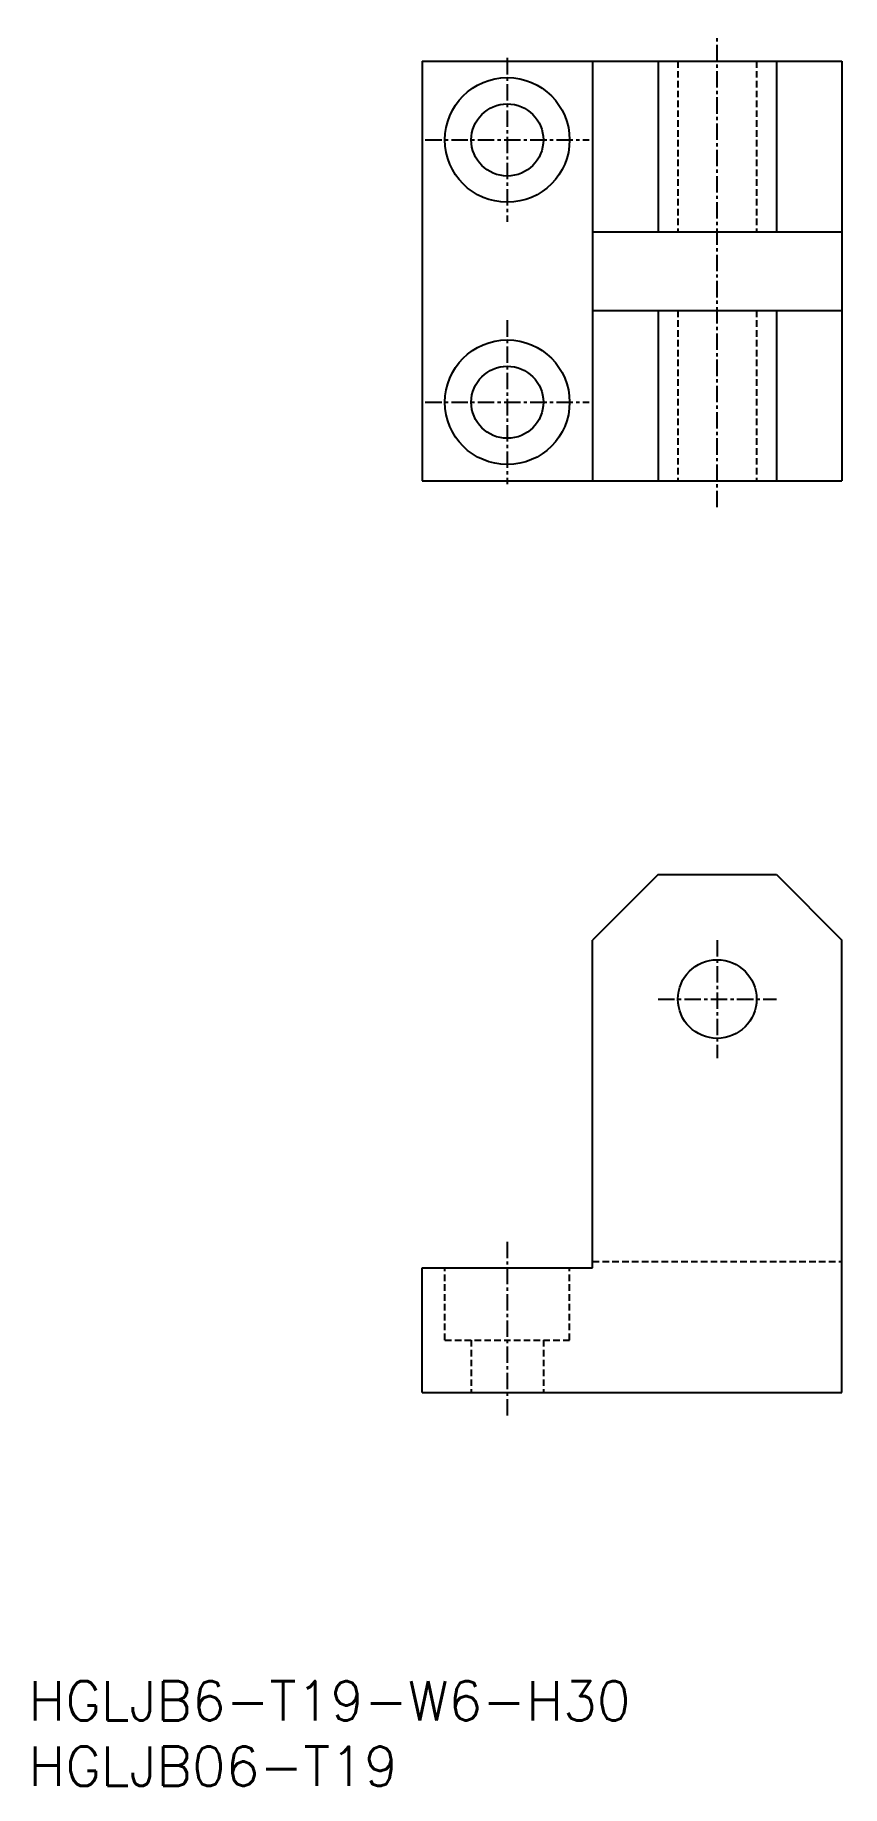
# Model space of a CAD drawing. Extents: x 1 to 62, y 0 to 134.
import ezdxf

# ---------------------------------------------------------------- set-up
doc = ezdxf.new("R2010")
doc.units = 0
doc.linetypes.add('CENTER', pattern=[2, 1.25, -0.25, 0.25, -0.25])
doc.linetypes.add('DASHED', pattern=[0.75, 0.5, -0.25])
doc.layers.get('0').update_dxf_attribs({"linetype": 'CONTINUOUS'})
doc.layers.add('CENTER', color=1, linetype='CENTER')
doc.styles.get("Standard").update_dxf_attribs({"font": 'txt.shx'})

# ---------------------------------------------------------------- blocks, each defined once
blk = doc.blocks.new('*U14')
at = {"color": 7, "linetype": 'CONTINUOUS'}
blk.add_text('HGLJB06-T19', height=3, dxfattribs=at).set_placement((0, 0))
blk = doc.blocks.new('*U15')
at = {"color": 7, "linetype": 'CONTINUOUS'}
blk.add_text('HGLJB6-T19-W6-H30', height=3, dxfattribs=at).set_placement((0, 5))

msp = doc.modelspace()

# ---------------------------------------------------------------- linework, layer by layer
at = {"color": 7, "linetype": 'CONTINUOUS'}
for p, q in [((30, 131.5), (30, 99.5)), ((30, 131.5), (62, 131.5)), ((43, 131.5), (43, 99.5)), ((48, 131.5), (48, 118.5)), ((57, 131.5), (57, 118.5)), ((62, 131.5), (62, 99.5)), ((43, 118.5), (62, 118.5)), ((43, 112.5), (62, 112.5)), ((48, 112.5), (48, 99.5)), ((57, 112.5), (57, 99.5)), ((30, 99.5), (62, 99.5)), ((48, 69.5), (43, 64.5)), ((48, 69.5), (57, 69.5)), ((57, 69.5), (62, 64.5)), ((43, 39.5), (43, 64.5)), ((62, 30), (62, 64.5)), ((30, 30), (30, 39.5)), ((30, 39.5), (43, 39.5)), ((30, 30), (62, 30))]:
    msp.add_line(p, q, dxfattribs=at)
at = {"color": 3, "linetype": 'DASHED'}
for p, q in [((49.5, 131.5), (49.5, 118.5)), ((55.5, 131.5), (55.5, 118.5)), ((49.5, 112.5), (49.5, 99.5)), ((55.5, 112.5), (55.5, 99.5)), ((31.75, 34), (31.75, 39.5)), ((41.25, 34), (41.25, 39.5)), ((43, 40), (62, 40)), ((31.75, 34), (41.25, 34)), ((33.75, 34), (33.75, 30)), ((39.25, 34), (39.25, 30))]:
    msp.add_line(p, q, dxfattribs=at)
at = {"color": 7, "linetype": 'CONTINUOUS'}
for centre, radius in [((36.5, 125.5), 4.75), ((36.5, 125.5), 2.75), ((36.5, 105.5), 4.75), ((36.5, 105.5), 2.75), ((52.5, 60), 3)]:
    msp.add_circle(centre, radius, dxfattribs=at)
at = {"layer": 'CENTER', "color": 1, "linetype": 'CENTER'}
for p, q in [((52.5, 97.5), (52.5, 133.5)), ((36.5, 131.75), (36.5, 119.25)), ((30.25, 125.5), (42.75, 125.5)), ((36.5, 111.75), (36.5, 99.25)), ((30.25, 105.5), (42.75, 105.5)), ((52.5, 64.5), (52.5, 55.5)), ((48, 60), (57, 60)), ((36.5, 41.5), (36.5, 28))]:
    msp.add_line(p, q, dxfattribs=at)

# ---------------------------------------------------------------- block references
at = {"color": 7, "linetype": 'CONTINUOUS'}
for name in ['*U15', '*U14']:
    msp.add_blockref(name, (0, 0), dxfattribs=at)

doc.saveas('drawing.dxf')
